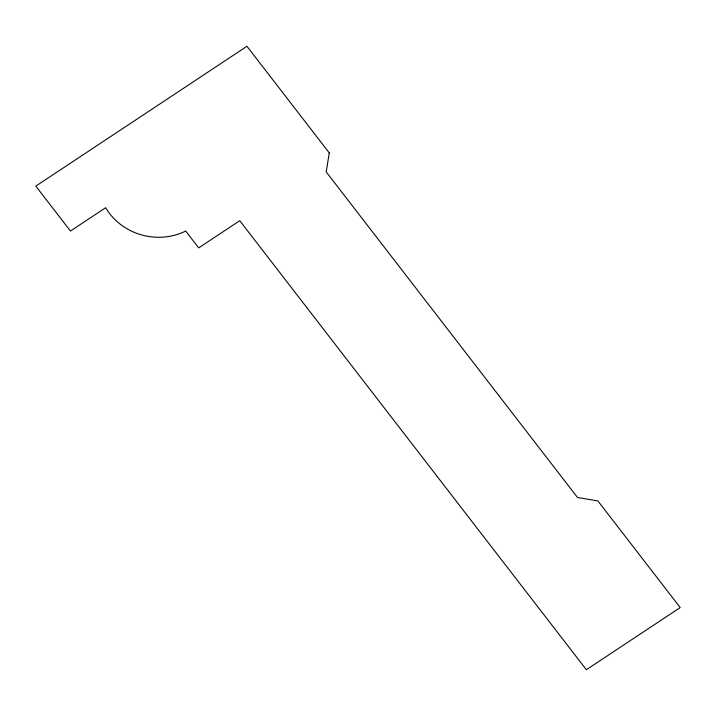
<?xml version="1.0" encoding="UTF-8"?>
<svg xmlns="http://www.w3.org/2000/svg" width="716" height="716" viewBox="0 0 716 716"><rect width="100%" height="100%" fill="white"/><g stroke="black" fill="none" stroke-linecap="round" stroke-linejoin="round"><path stroke-width="1.07" d="M329.262 152.92L326.201 171.912L577.49 497.468L597.878 500.923L680.2 607.571L586.359 669.728L239.753 220.689L198.699 247.888L185.704 231.044A58.981 54.837 12.5 0 1 105.655 207.721L70.463 231.035L35.8 186.133L246.948 46.272L329.262 152.92"/></g></svg>
